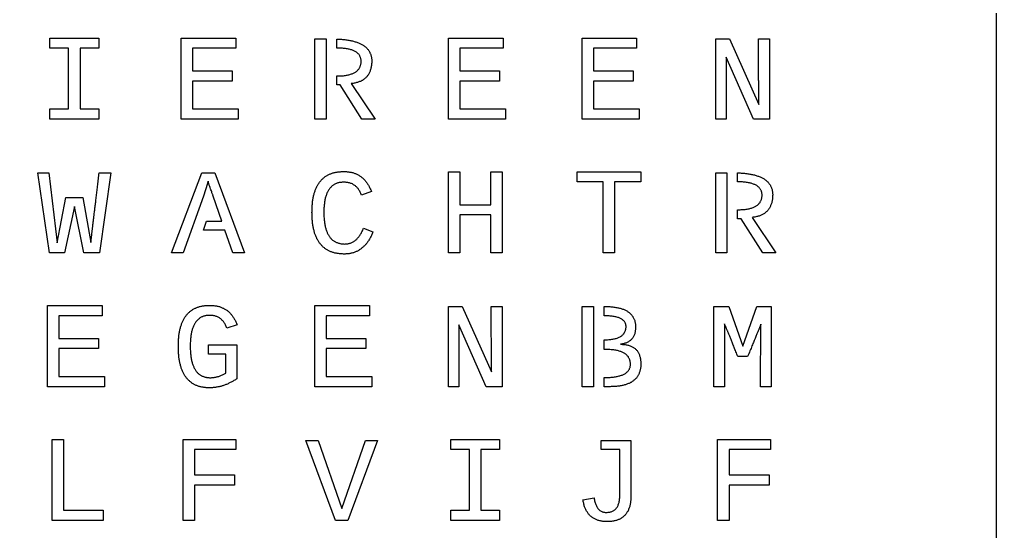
# Model space of a CAD drawing. Extents: x 0 to 230, y 0 to 230.
# Drawn here: x 108.2 to 230, y 58.5 to 122.3 of the extents above; entities that cross this region are included whole.
import ezdxf

# ---------------------------------------------------------------- set-up
doc = ezdxf.new("R2010")
doc.units = 0
doc.layers.get('0').update_dxf_attribs({"linetype": 'continuous'})

# ---------------------------------------------------------------- blocks, each defined once
blk = doc.blocks.new('SHAPESTRING062')
at = {"color": 0}
for points in [[(146.39, 109.91), (144.99, 109.91), (144.99, 119.88), (146.39, 119.88)], [(150.76, 117.05), (150.76, 117.13), (150.76, 117.21), (150.75, 117.29), (150.74, 117.37), (150.72, 117.45), (150.7, 117.52), (150.68, 117.59), (150.65, 117.66), (150.62, 117.73), (150.59, 117.79), (150.55, 117.85), (150.5, 117.92), (150.46, 117.97), (150.41, 118.03), (150.35, 118.08), (150.29, 118.14), (150.23, 118.19), (150.17, 118.23), (150.1, 118.28), (150.02, 118.32), (149.94, 118.37), (149.86, 118.4), (149.78, 118.44), (149.69, 118.48), (149.59, 118.51), (149.5, 118.54), (149.39, 118.57), (149.29, 118.6), (149.18, 118.62), (149.07, 118.64), (148.95, 118.66), (148.83, 118.68), (148.71, 118.7), (148.58, 118.71), (148.44, 118.72), (148.31, 118.73), (148.17, 118.74), (148.02, 118.74), (147.88, 118.75), (147.72, 118.75), (147.72, 119.87), (147.87, 119.87), (148.02, 119.86), (148.17, 119.85), (148.31, 119.84), (148.45, 119.83), (148.58, 119.82), (148.72, 119.8), (148.85, 119.78), (148.98, 119.77), (149.1, 119.75), (149.23, 119.73), (149.35, 119.71), (149.47, 119.68), (149.58, 119.66), (149.7, 119.63), (149.81, 119.6), (149.91, 119.57), (150.02, 119.54), (150.12, 119.51), (150.22, 119.48), (150.32, 119.44), (150.42, 119.41), (150.51, 119.37), (150.6, 119.33), (150.68, 119.29), (150.77, 119.25), (150.85, 119.2), (150.93, 119.16), (151.01, 119.11), (151.08, 119.06), (151.15, 119.01), (151.22, 118.96), (151.29, 118.91), (151.35, 118.86), (151.41, 118.8), (151.47, 118.74), (151.52, 118.68), (151.58, 118.63), (151.63, 118.56), (151.67, 118.5), (151.72, 118.44), (151.76, 118.37), (151.8, 118.3), (151.84, 118.24), (151.87, 118.17), (151.91, 118.09), (151.94, 118.02), (151.96, 117.95), (151.99, 117.87), (152.01, 117.79), (152.03, 117.71), (152.04, 117.63), (152.06, 117.55), (152.07, 117.47), (152.08, 117.38), (152.08, 117.3), (152.09, 117.21), (152.09, 117.12), (152.08, 117.01), (152.08, 116.89), (152.07, 116.78), (152.06, 116.67), (152.05, 116.56), (152.03, 116.46), (152.01, 116.36), (151.99, 116.26), (151.97, 116.16), (151.94, 116.06), (151.91, 115.97), (151.88, 115.88), (151.84, 115.79), (151.81, 115.71), (151.77, 115.63), (151.72, 115.55), (151.68, 115.47), (151.63, 115.39), (151.58, 115.32), (151.52, 115.25), (151.47, 115.18), (151.41, 115.12), (151.35, 115.06), (151.28, 115), (151.21, 114.94), (151.14, 114.88), (151.07, 114.83), (151, 114.78), (150.92, 114.73), (150.84, 114.69), (150.75, 114.64), (150.67, 114.6), (150.58, 114.57), (150.49, 114.53), (150.39, 114.5), (150.3, 114.47), (150.2, 114.44), (150.1, 114.41), (149.99, 114.39), (149.88, 114.37), (149.77, 114.35), (149.66, 114.34), (149.54, 114.32), (152.5, 109.91), (150.87, 109.91), (148.17, 114.16), (147.72, 114.16), (147.72, 115.27), (147.87, 115.27), (148.02, 115.28), (148.16, 115.28), (148.29, 115.29), (148.43, 115.3), (148.56, 115.31), (148.68, 115.32), (148.8, 115.34), (148.92, 115.36), (149.04, 115.38), (149.15, 115.4), (149.25, 115.43), (149.36, 115.46), (149.46, 115.48), (149.55, 115.52), (149.65, 115.55), (149.74, 115.59), (149.82, 115.63), (149.9, 115.67), (149.98, 115.71), (150.05, 115.76), (150.12, 115.8), (150.19, 115.85), (150.25, 115.91), (150.31, 115.96), (150.37, 116.02), (150.42, 116.08), (150.47, 116.14), (150.51, 116.2), (150.55, 116.27), (150.59, 116.33), (150.62, 116.41), (150.65, 116.48), (150.68, 116.55), (150.7, 116.63), (150.72, 116.71), (150.74, 116.79), (150.75, 116.87), (150.76, 116.96)]]:
    blk.add_lwpolyline(points, close=True, dxfattribs=at)
blk = doc.blocks.new('SHAPESTRING076')
at = {"color": 0}
for points in [[(196.39, 93.24), (194.99, 93.24), (194.99, 103.22), (196.39, 103.22)], [(200.76, 100.38), (200.76, 100.47), (200.76, 100.55), (200.75, 100.63), (200.74, 100.7), (200.72, 100.78), (200.7, 100.85), (200.68, 100.92), (200.65, 100.99), (200.62, 101.06), (200.59, 101.13), (200.55, 101.19), (200.5, 101.25), (200.46, 101.31), (200.41, 101.36), (200.35, 101.42), (200.29, 101.47), (200.23, 101.52), (200.17, 101.57), (200.1, 101.61), (200.02, 101.66), (199.94, 101.7), (199.86, 101.74), (199.78, 101.77), (199.69, 101.81), (199.59, 101.84), (199.5, 101.87), (199.39, 101.9), (199.29, 101.93), (199.18, 101.95), (199.07, 101.98), (198.95, 102), (198.83, 102.01), (198.71, 102.03), (198.58, 102.04), (198.44, 102.06), (198.31, 102.07), (198.17, 102.07), (198.02, 102.08), (197.88, 102.08), (197.72, 102.08), (197.72, 103.21), (197.87, 103.2), (198.02, 103.19), (198.17, 103.18), (198.31, 103.17), (198.45, 103.16), (198.58, 103.15), (198.72, 103.13), (198.85, 103.12), (198.98, 103.1), (199.1, 103.08), (199.23, 103.06), (199.35, 103.04), (199.47, 103.02), (199.58, 102.99), (199.7, 102.97), (199.81, 102.94), (199.91, 102.91), (200.02, 102.88), (200.12, 102.85), (200.22, 102.81), (200.32, 102.78), (200.42, 102.74), (200.51, 102.7), (200.6, 102.66), (200.68, 102.62), (200.77, 102.58), (200.85, 102.54), (200.93, 102.49), (201.01, 102.44), (201.08, 102.4), (201.15, 102.35), (201.22, 102.3), (201.29, 102.24), (201.35, 102.19), (201.41, 102.13), (201.47, 102.08), (201.52, 102.02), (201.58, 101.96), (201.63, 101.9), (201.67, 101.83), (201.72, 101.77), (201.76, 101.7), (201.8, 101.64), (201.84, 101.57), (201.87, 101.5), (201.91, 101.43), (201.94, 101.35), (201.96, 101.28), (201.99, 101.2), (202.01, 101.13), (202.03, 101.05), (202.04, 100.97), (202.06, 100.89), (202.07, 100.8), (202.08, 100.72), (202.08, 100.63), (202.09, 100.54), (202.09, 100.46), (202.08, 100.34), (202.08, 100.22), (202.07, 100.11), (202.06, 100), (202.05, 99.9), (202.03, 99.79), (202.01, 99.69), (201.99, 99.59), (201.97, 99.49), (201.94, 99.4), (201.91, 99.3), (201.88, 99.21), (201.84, 99.13), (201.81, 99.04), (201.77, 98.96), (201.72, 98.88), (201.68, 98.8), (201.63, 98.73), (201.58, 98.65), (201.52, 98.58), (201.47, 98.52), (201.41, 98.45), (201.35, 98.39), (201.28, 98.33), (201.21, 98.27), (201.14, 98.22), (201.07, 98.16), (201, 98.11), (200.92, 98.07), (200.84, 98.02), (200.75, 97.98), (200.67, 97.94), (200.58, 97.9), (200.49, 97.86), (200.39, 97.83), (200.3, 97.8), (200.2, 97.77), (200.1, 97.75), (199.99, 97.72), (199.88, 97.7), (199.77, 97.69), (199.66, 97.67), (199.54, 97.66), (202.5, 93.24), (200.87, 93.24), (198.17, 97.49), (197.72, 97.49), (197.72, 98.61), (197.87, 98.61), (198.02, 98.61), (198.16, 98.62), (198.29, 98.62), (198.43, 98.63), (198.56, 98.64), (198.68, 98.66), (198.8, 98.67), (198.92, 98.69), (199.04, 98.71), (199.15, 98.74), (199.25, 98.76), (199.36, 98.79), (199.46, 98.82), (199.55, 98.85), (199.65, 98.88), (199.74, 98.92), (199.82, 98.96), (199.9, 99), (199.98, 99.04), (200.05, 99.09), (200.12, 99.14), (200.19, 99.19), (200.25, 99.24), (200.31, 99.29), (200.37, 99.35), (200.42, 99.41), (200.47, 99.47), (200.51, 99.53), (200.55, 99.6), (200.59, 99.67), (200.62, 99.74), (200.65, 99.81), (200.68, 99.89), (200.7, 99.96), (200.72, 100.04), (200.74, 100.12), (200.75, 100.21), (200.76, 100.29)]]:
    blk.add_lwpolyline(points, close=True, dxfattribs=at)
blk = doc.blocks.new('SHAPESTRING086')
at = {"color": 0}
for points in [[(179.74, 76.57), (178.33, 76.57), (178.33, 86.55), (179.74, 86.55)], [(184.35, 79.35), (184.34, 79.44), (184.34, 79.52), (184.33, 79.61), (184.32, 79.69), (184.3, 79.77), (184.28, 79.85), (184.26, 79.92), (184.23, 80), (184.2, 80.07), (184.17, 80.14), (184.13, 80.2), (184.09, 80.27), (184.05, 80.33), (184, 80.39), (183.95, 80.45), (183.89, 80.5), (183.83, 80.56), (183.77, 80.61), (183.71, 80.66), (183.64, 80.71), (183.57, 80.75), (183.49, 80.79), (183.41, 80.83), (183.33, 80.87), (183.24, 80.91), (183.15, 80.94), (183.06, 80.97), (182.96, 81), (182.86, 81.03), (182.75, 81.06), (182.65, 81.08), (182.54, 81.1), (182.42, 81.12), (182.3, 81.14), (182.18, 81.15), (182.06, 81.16), (181.93, 81.17), (181.79, 81.18), (181.66, 81.19), (181.52, 81.19), (181.37, 81.19), (181.23, 81.19), (181.08, 81.19), (181.08, 82.41), (181.23, 82.41), (181.37, 82.41), (181.51, 82.42), (181.65, 82.43), (181.78, 82.44), (181.91, 82.46), (182.04, 82.47), (182.16, 82.49), (182.27, 82.51), (182.38, 82.54), (182.49, 82.56), (182.59, 82.59), (182.69, 82.63), (182.79, 82.66), (182.88, 82.7), (182.96, 82.74), (183.05, 82.78), (183.12, 82.82), (183.2, 82.87), (183.27, 82.92), (183.33, 82.97), (183.39, 83.02), (183.45, 83.08), (183.5, 83.14), (183.55, 83.2), (183.59, 83.27), (183.63, 83.33), (183.67, 83.4), (183.7, 83.48), (183.73, 83.55), (183.75, 83.63), (183.77, 83.71), (183.78, 83.79), (183.79, 83.87), (183.8, 83.96), (183.8, 84.05), (183.8, 84.13), (183.79, 84.2), (183.78, 84.28), (183.76, 84.35), (183.74, 84.42), (183.71, 84.48), (183.68, 84.55), (183.65, 84.61), (183.61, 84.67), (183.56, 84.73), (183.51, 84.78), (183.46, 84.83), (183.4, 84.88), (183.34, 84.93), (183.27, 84.98), (183.2, 85.02), (183.12, 85.06), (183.04, 85.1), (182.95, 85.14), (182.86, 85.17), (182.76, 85.2), (182.66, 85.23), (182.55, 85.26), (182.44, 85.28), (182.33, 85.3), (182.21, 85.32), (182.08, 85.34), (181.95, 85.36), (181.82, 85.37), (181.68, 85.38), (181.54, 85.39), (181.39, 85.4), (181.24, 85.4), (181.08, 85.4), (181.08, 86.55), (181.22, 86.55), (181.37, 86.55), (181.51, 86.55), (181.64, 86.54), (181.78, 86.54), (181.91, 86.53), (182.04, 86.52), (182.17, 86.5), (182.29, 86.49), (182.41, 86.47), (182.53, 86.45), (182.65, 86.43), (182.76, 86.41), (182.87, 86.39), (182.98, 86.36), (183.08, 86.33), (183.18, 86.3), (183.28, 86.27), (183.38, 86.24), (183.47, 86.21), (183.56, 86.17), (183.65, 86.13), (183.73, 86.09), (183.81, 86.05), (183.89, 86), (183.97, 85.96), (184.04, 85.91), (184.12, 85.86), (184.18, 85.81), (184.25, 85.75), (184.31, 85.7), (184.37, 85.64), (184.43, 85.58), (184.48, 85.52), (184.54, 85.46), (184.58, 85.39), (184.63, 85.33), (184.67, 85.26), (184.71, 85.19), (184.75, 85.12), (184.79, 85.04), (184.82, 84.97), (184.85, 84.89), (184.88, 84.81), (184.9, 84.73), (184.92, 84.64), (184.94, 84.56), (184.95, 84.47), (184.97, 84.38), (184.98, 84.29), (184.98, 84.2), (184.99, 84.11), (184.99, 84.01), (184.99, 83.89), (184.98, 83.78), (184.98, 83.67), (184.96, 83.56), (184.95, 83.46), (184.93, 83.36), (184.9, 83.26), (184.88, 83.16), (184.85, 83.07), (184.81, 82.98), (184.77, 82.9), (184.73, 82.82), (184.69, 82.74), (184.64, 82.66), (184.58, 82.59), (184.53, 82.52), (184.47, 82.46), (184.41, 82.39), (184.34, 82.33), (184.27, 82.28), (184.19, 82.22), (184.11, 82.17), (184.03, 82.13), (183.95, 82.08), (183.86, 82.04), (183.77, 82), (183.67, 81.97), (183.57, 81.94), (183.47, 81.91), (183.36, 81.89), (183.25, 81.87), (183.13, 81.85), (183.25, 81.85), (183.37, 81.84), (183.49, 81.83), (183.6, 81.82), (183.71, 81.81), (183.82, 81.79), (183.92, 81.77), (184.02, 81.75), (184.12, 81.72), (184.21, 81.7), (184.3, 81.66), (184.39, 81.63), (184.48, 81.59), (184.56, 81.55), (184.64, 81.51), (184.72, 81.47), (184.79, 81.42), (184.86, 81.37), (184.93, 81.31), (184.99, 81.25), (185.05, 81.19), (185.11, 81.13), (185.17, 81.06), (185.22, 81), (185.27, 80.92), (185.31, 80.85), (185.36, 80.77), (185.4, 80.69), (185.43, 80.61), (185.47, 80.52), (185.5, 80.43), (185.53, 80.34), (185.55, 80.25), (185.58, 80.15), (185.59, 80.05), (185.61, 79.94), (185.62, 79.84), (185.63, 79.73), (185.64, 79.62), (185.65, 79.5), (185.65, 79.38), (185.64, 79.28), (185.64, 79.18), (185.63, 79.09), (185.63, 78.99), (185.61, 78.9), (185.6, 78.8), (185.58, 78.71), (185.56, 78.63), (185.54, 78.54), (185.52, 78.45), (185.49, 78.37), (185.46, 78.29), (185.43, 78.21), (185.4, 78.14), (185.36, 78.06), (185.32, 77.99), (185.28, 77.92), (185.23, 77.85), (185.19, 77.78), (185.14, 77.71), (185.09, 77.65), (185.03, 77.59), (184.97, 77.53), (184.91, 77.47), (184.85, 77.41), (184.79, 77.36), (184.72, 77.3), (184.65, 77.25), (184.58, 77.2), (184.5, 77.15), (184.43, 77.11), (184.35, 77.07), (184.27, 77.02), (184.18, 76.98), (184.09, 76.95), (184, 76.91), (183.91, 76.88), (183.82, 76.84), (183.72, 76.81), (183.62, 76.78), (183.52, 76.76), (183.41, 76.73), (183.3, 76.71), (183.19, 76.69), (183.08, 76.67), (182.97, 76.65), (182.85, 76.63), (182.73, 76.62), (182.61, 76.61), (182.48, 76.6), (182.35, 76.59), (182.22, 76.58), (182.09, 76.58), (181.95, 76.58), (181.82, 76.57), (181.08, 76.57), (181.08, 77.71), (181.24, 77.71), (181.39, 77.71), (181.54, 77.72), (181.68, 77.72), (181.83, 77.73), (181.96, 77.74), (182.1, 77.76), (182.23, 77.77), (182.35, 77.79), (182.48, 77.81), (182.6, 77.83), (182.71, 77.85), (182.82, 77.87), (182.93, 77.9), (183.03, 77.93), (183.13, 77.96), (183.23, 77.99), (183.32, 78.02), (183.4, 78.06), (183.49, 78.1), (183.57, 78.14), (183.64, 78.18), (183.72, 78.22), (183.78, 78.27), (183.85, 78.32), (183.91, 78.37), (183.96, 78.42), (184.02, 78.47), (184.07, 78.53), (184.11, 78.59), (184.15, 78.65), (184.19, 78.71), (184.22, 78.77), (184.25, 78.84), (184.28, 78.9), (184.3, 78.97), (184.31, 79.04), (184.33, 79.12), (184.34, 79.19), (184.34, 79.27)]]:
    blk.add_lwpolyline(points, close=True, dxfattribs=at)

msp = doc.modelspace()

# ---------------------------------------------------------------- linework, layer by layer
at = {"color": 0}
for points in [[(0, 0), (230, 0), (230, 230), (0, 230)], [(111.96, 120), (118.04, 120), (118.04, 118.74), (115.71, 118.74), (115.71, 111.17), (118.04, 111.17), (118.04, 109.91), (111.96, 109.91), (111.96, 111.17), (114.29, 111.17), (114.29, 118.74), (111.96, 118.74)], [(128.33, 109.91), (128.33, 120), (135.12, 120), (135.12, 118.74), (129.74, 118.74), (129.74, 115.9), (134.68, 115.9), (134.68, 114.64), (129.74, 114.64), (129.74, 111.17), (135.42, 111.17), (135.42, 109.91)], [(161.66, 109.91), (161.66, 120), (168.46, 120), (168.46, 118.74), (163.08, 118.74), (163.08, 115.9), (168.01, 115.9), (168.01, 114.64), (163.08, 114.64), (163.08, 111.17), (168.76, 111.17), (168.76, 109.91)], [(178.33, 109.91), (178.33, 120), (185.12, 120), (185.12, 118.74), (179.74, 118.74), (179.74, 115.9), (184.68, 115.9), (184.68, 114.64), (179.74, 114.64), (179.74, 111.17), (185.42, 111.17), (185.42, 109.91)], [(199.68, 109.91), (196.28, 117.61), (196.27, 109.91), (194.99, 109.91), (194.99, 119.88), (196.71, 119.88), (200.36, 111.74), (200.36, 111.74), (200.36, 111.74), (200.36, 111.75), (200.36, 111.76), (200.36, 111.77), (200.36, 111.78), (200.36, 111.8), (200.36, 111.81), (200.36, 111.83), (200.36, 111.86), (200.36, 111.88), (200.36, 111.91), (200.36, 111.94), (200.36, 111.97), (200.36, 112.01), (200.36, 112.05), (200.36, 112.09), (200.36, 112.13), (200.36, 112.17), (200.36, 112.22), (200.36, 112.27), (200.36, 112.32), (200.36, 112.38), (200.36, 112.43), (200.36, 112.49), (200.36, 112.55), (200.36, 112.62), (200.36, 112.69), (200.36, 112.75), (200.36, 112.83), (200.35, 112.9), (200.35, 112.98), (200.35, 113.06), (200.35, 113.14), (200.35, 113.22), (200.35, 113.31), (200.35, 113.39), (200.35, 113.49), (200.35, 113.58), (200.35, 113.67), (200.35, 113.77), (200.35, 113.87), (200.35, 113.98), (200.35, 114.08), (200.35, 114.19), (200.35, 114.3), (200.35, 114.41), (200.35, 114.53), (200.35, 114.64), (200.34, 114.76), (200.34, 114.89), (200.34, 115.01), (200.34, 115.14), (200.34, 115.27), (200.34, 115.4), (200.34, 115.54), (200.34, 115.67), (200.34, 115.81), (200.34, 115.95), (200.34, 116.1), (200.34, 116.24), (200.34, 116.39), (200.34, 116.54), (200.33, 116.7), (200.33, 116.85), (200.33, 117.01), (200.33, 117.17), (200.33, 117.34), (200.33, 117.5), (200.33, 117.67), (200.33, 117.84), (200.33, 118.02), (200.33, 118.19), (200.33, 118.37), (200.32, 118.55), (200.32, 118.73), (200.32, 118.92), (200.32, 119.11), (200.32, 119.3), (200.32, 119.49), (200.32, 119.68), (200.32, 119.88), (201.68, 119.88), (201.68, 109.91)], [(118.13, 93.24), (116.17, 93.24), (115.02, 99), (113.76, 93.24), (111.91, 93.24), (110.46, 103.22), (111.81, 103.22), (112.86, 94.5), (113.92, 100.13), (116.06, 100.13), (117.05, 94.51), (117.05, 94.51), (117.05, 94.52), (117.05, 94.52), (117.05, 94.53), (117.06, 94.54), (117.06, 94.55), (117.06, 94.57), (117.06, 94.58), (117.06, 94.6), (117.07, 94.62), (117.07, 94.65), (117.07, 94.67), (117.08, 94.7), (117.08, 94.73), (117.08, 94.77), (117.09, 94.8), (117.09, 94.84), (117.1, 94.88), (117.1, 94.92), (117.11, 94.96), (117.11, 95.01), (117.12, 95.06), (117.12, 95.11), (117.13, 95.16), (117.14, 95.21), (117.14, 95.27), (117.15, 95.33), (117.16, 95.39), (117.17, 95.46), (117.17, 95.52), (117.18, 95.59), (117.19, 95.66), (117.2, 95.74), (117.21, 95.81), (117.22, 95.89), (117.23, 95.97), (117.24, 96.05), (117.25, 96.14), (117.26, 96.22), (117.27, 96.31), (117.28, 96.4), (117.29, 96.49), (117.3, 96.59), (117.31, 96.69), (117.32, 96.79), (117.34, 96.89), (117.35, 96.99), (117.36, 97.1), (117.38, 97.21), (117.39, 97.32), (117.4, 97.44), (117.42, 97.55), (117.43, 97.67), (117.44, 97.79), (117.46, 97.91), (117.47, 98.04), (117.49, 98.16), (117.5, 98.29), (117.52, 98.42), (117.54, 98.56), (117.55, 98.69), (117.57, 98.83), (117.59, 98.97), (117.6, 99.12), (117.62, 99.26), (117.64, 99.41), (117.66, 99.56), (117.67, 99.71), (117.69, 99.86), (117.71, 100.02), (117.73, 100.18), (117.75, 100.34), (117.77, 100.5), (117.79, 100.67), (117.81, 100.83), (117.83, 101), (117.85, 101.18), (117.87, 101.35), (117.89, 101.53), (117.91, 101.71), (117.93, 101.89), (117.96, 102.07), (117.98, 102.25), (118, 102.44), (118.02, 102.63), (118.05, 102.82), (118.07, 103.02), (118.09, 103.22), (119.54, 103.22)], [(132.31, 100.29), (132.31, 100.3), (132.31, 100.31), (132.3, 100.34), (132.28, 100.38), (132.27, 100.43), (132.25, 100.49), (132.22, 100.56), (132.19, 100.64), (132.16, 100.73), (132.13, 100.84), (132.09, 100.95), (132.04, 101.07), (132, 101.21), (131.95, 101.36), (131.89, 101.51), (131.83, 101.68), (131.77, 101.86), (131.74, 101.95), (131.72, 102.03), (131.7, 102.1), (131.68, 102.15), (131.67, 102.1), (131.65, 102.03), (131.62, 101.95), (131.6, 101.86), (131.09, 100.29), (128.58, 93.24), (127.13, 93.24), (130.9, 103.22), (132.51, 103.22), (136.21, 93.24), (134.77, 93.24), (133.75, 96.06), (131.09, 96.06), (131.46, 97.17), (133.39, 97.17)], [(146.12, 98.28), (146.12, 98.13), (146.12, 97.99), (146.13, 97.85), (146.13, 97.72), (146.14, 97.58), (146.15, 97.45), (146.16, 97.32), (146.18, 97.2), (146.19, 97.08), (146.21, 96.96), (146.23, 96.84), (146.25, 96.72), (146.27, 96.61), (146.29, 96.5), (146.32, 96.4), (146.35, 96.29), (146.38, 96.19), (146.41, 96.09), (146.44, 96), (146.48, 95.9), (146.51, 95.81), (146.55, 95.73), (146.59, 95.64), (146.63, 95.56), (146.68, 95.48), (146.72, 95.4), (146.77, 95.33), (146.82, 95.26), (146.87, 95.19), (146.92, 95.12), (146.98, 95.06), (147.03, 95), (147.09, 94.94), (147.15, 94.88), (147.21, 94.83), (147.27, 94.78), (147.34, 94.73), (147.41, 94.69), (147.48, 94.65), (147.55, 94.61), (147.62, 94.57), (147.69, 94.54), (147.77, 94.51), (147.85, 94.48), (147.93, 94.45), (148.01, 94.43), (148.09, 94.41), (148.17, 94.39), (148.26, 94.38), (148.35, 94.37), (148.44, 94.36), (148.53, 94.35), (148.62, 94.35), (148.72, 94.34), (148.82, 94.35), (148.91, 94.35), (149, 94.36), (149.09, 94.37), (149.18, 94.39), (149.27, 94.41), (149.35, 94.43), (149.44, 94.46), (149.52, 94.49), (149.6, 94.53), (149.68, 94.56), (149.76, 94.61), (149.84, 94.65), (149.91, 94.7), (149.99, 94.75), (150.06, 94.81), (150.13, 94.87), (150.2, 94.93), (150.27, 95), (150.33, 95.07), (150.4, 95.15), (150.46, 95.23), (150.53, 95.31), (150.59, 95.39), (150.65, 95.48), (150.7, 95.57), (150.76, 95.67), (150.81, 95.77), (150.87, 95.87), (150.92, 95.98), (150.97, 96.09), (151.02, 96.21), (151.07, 96.33), (152.24, 95.84), (152.19, 95.73), (152.15, 95.62), (152.1, 95.52), (152.05, 95.41), (152, 95.31), (151.95, 95.21), (151.9, 95.11), (151.84, 95.02), (151.79, 94.93), (151.73, 94.84), (151.68, 94.75), (151.62, 94.66), (151.56, 94.58), (151.5, 94.5), (151.44, 94.42), (151.38, 94.34), (151.31, 94.27), (151.25, 94.19), (151.18, 94.12), (151.11, 94.06), (151.05, 93.99), (150.98, 93.93), (150.91, 93.87), (150.83, 93.81), (150.76, 93.75), (150.69, 93.7), (150.61, 93.65), (150.54, 93.6), (150.46, 93.55), (150.38, 93.51), (150.3, 93.46), (150.22, 93.42), (150.14, 93.39), (150.05, 93.35), (149.97, 93.32), (149.88, 93.29), (149.8, 93.26), (149.71, 93.23), (149.62, 93.21), (149.53, 93.19), (149.44, 93.17), (149.35, 93.15), (149.26, 93.13), (149.16, 93.12), (149.06, 93.11), (148.97, 93.1), (148.87, 93.1), (148.77, 93.09), (148.67, 93.09), (148.57, 93.09), (148.46, 93.1), (148.36, 93.1), (148.26, 93.11), (148.16, 93.12), (148.06, 93.13), (147.96, 93.14), (147.87, 93.15), (147.77, 93.17), (147.68, 93.18), (147.59, 93.2), (147.5, 93.22), (147.41, 93.24), (147.32, 93.27), (147.23, 93.29), (147.15, 93.32), (147.07, 93.35), (146.99, 93.38), (146.91, 93.42), (146.83, 93.45), (146.75, 93.49), (146.67, 93.53), (146.6, 93.57), (146.52, 93.61), (146.45, 93.65), (146.38, 93.7), (146.31, 93.75), (146.24, 93.8), (146.18, 93.85), (146.11, 93.9), (146.05, 93.96), (145.99, 94.01), (145.93, 94.07), (145.87, 94.13), (145.81, 94.19), (145.75, 94.26), (145.7, 94.32), (145.64, 94.39), (145.59, 94.46), (145.54, 94.53), (145.49, 94.6), (145.44, 94.68), (145.4, 94.75), (145.35, 94.83), (145.31, 94.91), (145.26, 94.99), (145.22, 95.08), (145.18, 95.16), (145.14, 95.25), (145.11, 95.34), (145.07, 95.43), (145.04, 95.52), (145, 95.61), (144.97, 95.71), (144.94, 95.81), (144.91, 95.91), (144.89, 96.01), (144.86, 96.11), (144.84, 96.22), (144.81, 96.32), (144.79, 96.43), (144.77, 96.54), (144.75, 96.66), (144.74, 96.77), (144.72, 96.89), (144.7, 97), (144.69, 97.12), (144.68, 97.24), (144.67, 97.37), (144.66, 97.49), (144.65, 97.62), (144.65, 97.75), (144.64, 97.88), (144.64, 98.01), (144.64, 98.14), (144.63, 98.28), (144.64, 98.41), (144.64, 98.55), (144.64, 98.68), (144.65, 98.81), (144.65, 98.94), (144.66, 99.07), (144.67, 99.2), (144.68, 99.32), (144.69, 99.44), (144.71, 99.56), (144.72, 99.68), (144.74, 99.79), (144.76, 99.91), (144.78, 100.02), (144.8, 100.13), (144.82, 100.24), (144.84, 100.35), (144.87, 100.45), (144.9, 100.56), (144.92, 100.66), (144.95, 100.76), (144.99, 100.85), (145.02, 100.95), (145.05, 101.04), (145.09, 101.14), (145.12, 101.23), (145.16, 101.31), (145.2, 101.4), (145.24, 101.49), (145.29, 101.57), (145.33, 101.65), (145.38, 101.73), (145.42, 101.81), (145.47, 101.88), (145.52, 101.95), (145.57, 102.03), (145.63, 102.1), (145.68, 102.16), (145.74, 102.23), (145.79, 102.29), (145.85, 102.36), (145.91, 102.42), (145.97, 102.47), (146.04, 102.53), (146.1, 102.59), (146.17, 102.64), (146.23, 102.69), (146.3, 102.74), (146.37, 102.79), (146.44, 102.83), (146.52, 102.88), (146.59, 102.92), (146.67, 102.96), (146.74, 103), (146.82, 103.03), (146.9, 103.07), (146.99, 103.1), (147.07, 103.13), (147.15, 103.16), (147.24, 103.19), (147.33, 103.21), (147.42, 103.23), (147.51, 103.26), (147.6, 103.28), (147.69, 103.29), (147.79, 103.31), (147.88, 103.32), (147.98, 103.33), (148.08, 103.35), (148.18, 103.35), (148.28, 103.36), (148.39, 103.36), (148.49, 103.37), (148.6, 103.37), (148.71, 103.37), (148.81, 103.36), (148.92, 103.36), (149.02, 103.35), (149.12, 103.34), (149.22, 103.33), (149.32, 103.31), (149.42, 103.29), (149.52, 103.27), (149.61, 103.25), (149.71, 103.23), (149.8, 103.2), (149.89, 103.17), (149.98, 103.14), (150.06, 103.11), (150.15, 103.07), (150.23, 103.03), (150.32, 102.99), (150.4, 102.95), (150.48, 102.9), (150.56, 102.85), (150.63, 102.8), (150.71, 102.75), (150.78, 102.69), (150.86, 102.64), (150.93, 102.58), (151, 102.52), (151.07, 102.45), (151.13, 102.38), (151.2, 102.32), (151.26, 102.24), (151.32, 102.17), (151.39, 102.1), (151.44, 102.02), (151.5, 101.94), (151.56, 101.85), (151.61, 101.77), (151.67, 101.68), (151.72, 101.59), (151.77, 101.5), (151.82, 101.4), (151.87, 101.31), (151.91, 101.21), (151.96, 101.1), (152, 101), (152.04, 100.89), (150.8, 100.41), (150.76, 100.52), (150.72, 100.62), (150.68, 100.72), (150.64, 100.82), (150.59, 100.91), (150.54, 101), (150.49, 101.08), (150.43, 101.16), (150.38, 101.24), (150.32, 101.31), (150.26, 101.39), (150.19, 101.45), (150.12, 101.52), (150.05, 101.58), (149.98, 101.63), (149.91, 101.68), (149.83, 101.73), (149.75, 101.78), (149.67, 101.82), (149.58, 101.86), (149.49, 101.89), (149.4, 101.92), (149.31, 101.95), (149.21, 101.97), (149.12, 101.99), (149.01, 102.01), (148.91, 102.02), (148.81, 102.03), (148.7, 102.04), (148.59, 102.04), (148.49, 102.04), (148.4, 102.03), (148.31, 102.02), (148.22, 102.01), (148.13, 102), (148.04, 101.99), (147.96, 101.97), (147.87, 101.95), (147.79, 101.92), (147.71, 101.89), (147.64, 101.86), (147.56, 101.83), (147.49, 101.79), (147.42, 101.75), (147.35, 101.71), (147.28, 101.67), (147.22, 101.62), (147.15, 101.57), (147.09, 101.52), (147.03, 101.46), (146.97, 101.4), (146.92, 101.34), (146.86, 101.27), (146.81, 101.2), (146.76, 101.13), (146.71, 101.06), (146.66, 100.98), (146.62, 100.9), (146.58, 100.82), (146.54, 100.74), (146.5, 100.65), (146.46, 100.56), (146.43, 100.46), (146.39, 100.37), (146.36, 100.27), (146.33, 100.16), (146.3, 100.06), (146.28, 99.95), (146.25, 99.84), (146.23, 99.72), (146.21, 99.61), (146.2, 99.49), (146.18, 99.36), (146.16, 99.24), (146.15, 99.11), (146.14, 98.98), (146.13, 98.84), (146.13, 98.71), (146.12, 98.57), (146.12, 98.42)], [(166.93, 93.24), (166.93, 97.97), (163.08, 97.97), (163.08, 93.24), (161.66, 93.24), (161.66, 103.33), (163.08, 103.33), (163.08, 99.23), (166.93, 99.23), (166.93, 103.33), (168.34, 103.33), (168.34, 93.24)], [(182.37, 102.07), (182.37, 93.24), (180.97, 93.24), (180.97, 102.07), (177.69, 102.07), (177.69, 103.33), (185.65, 103.33), (185.65, 102.07)], [(111.66, 76.57), (111.66, 86.67), (118.46, 86.67), (118.46, 85.41), (113.08, 85.41), (113.08, 82.57), (118.01, 82.57), (118.01, 81.31), (113.08, 81.31), (113.08, 77.84), (118.76, 77.84), (118.76, 76.57)], [(135.27, 77.56), (135.18, 77.5), (135.09, 77.44), (135, 77.38), (134.9, 77.33), (134.81, 77.27), (134.72, 77.22), (134.63, 77.17), (134.54, 77.12), (134.45, 77.08), (134.35, 77.03), (134.26, 76.99), (134.17, 76.94), (134.08, 76.9), (133.99, 76.86), (133.89, 76.83), (133.8, 76.79), (133.71, 76.76), (133.62, 76.73), (133.52, 76.69), (133.43, 76.67), (133.34, 76.64), (133.25, 76.61), (133.15, 76.59), (133.06, 76.57), (132.97, 76.55), (132.88, 76.53), (132.78, 76.51), (132.69, 76.49), (132.6, 76.48), (132.51, 76.47), (132.41, 76.46), (132.32, 76.45), (132.23, 76.44), (132.14, 76.43), (132.04, 76.43), (131.95, 76.43), (131.86, 76.43), (131.75, 76.43), (131.65, 76.43), (131.55, 76.43), (131.45, 76.44), (131.35, 76.45), (131.25, 76.46), (131.16, 76.47), (131.06, 76.49), (130.97, 76.5), (130.88, 76.52), (130.79, 76.54), (130.7, 76.56), (130.61, 76.59), (130.52, 76.61), (130.44, 76.64), (130.36, 76.67), (130.28, 76.7), (130.19, 76.73), (130.12, 76.77), (130.04, 76.81), (129.96, 76.84), (129.89, 76.88), (129.82, 76.93), (129.74, 76.97), (129.67, 77.02), (129.6, 77.07), (129.54, 77.12), (129.47, 77.17), (129.41, 77.22), (129.34, 77.28), (129.28, 77.34), (129.22, 77.4), (129.16, 77.46), (129.1, 77.52), (129.05, 77.59), (128.99, 77.65), (128.94, 77.72), (128.89, 77.79), (128.84, 77.87), (128.79, 77.94), (128.74, 78.02), (128.7, 78.1), (128.65, 78.18), (128.61, 78.26), (128.57, 78.34), (128.52, 78.43), (128.49, 78.52), (128.45, 78.61), (128.41, 78.7), (128.38, 78.79), (128.34, 78.89), (128.31, 78.99), (128.28, 79.09), (128.25, 79.19), (128.22, 79.29), (128.2, 79.4), (128.17, 79.5), (128.15, 79.61), (128.13, 79.72), (128.11, 79.83), (128.09, 79.95), (128.07, 80.07), (128.05, 80.18), (128.04, 80.3), (128.03, 80.43), (128.01, 80.55), (128, 80.68), (127.99, 80.8), (127.99, 80.93), (127.98, 81.07), (127.97, 81.2), (127.97, 81.33), (127.97, 81.47), (127.97, 81.61), (127.97, 81.75), (127.97, 81.88), (127.97, 82.02), (127.98, 82.15), (127.99, 82.28), (127.99, 82.4), (128, 82.53), (128.01, 82.65), (128.03, 82.77), (128.04, 82.89), (128.05, 83.01), (128.07, 83.13), (128.09, 83.24), (128.11, 83.35), (128.13, 83.47), (128.15, 83.57), (128.17, 83.68), (128.2, 83.79), (128.23, 83.89), (128.25, 83.99), (128.28, 84.09), (128.31, 84.19), (128.35, 84.28), (128.38, 84.38), (128.41, 84.47), (128.45, 84.56), (128.49, 84.65), (128.53, 84.73), (128.57, 84.82), (128.61, 84.9), (128.65, 84.98), (128.7, 85.06), (128.75, 85.14), (128.79, 85.21), (128.84, 85.29), (128.89, 85.36), (128.95, 85.43), (129, 85.5), (129.05, 85.56), (129.11, 85.63), (129.17, 85.69), (129.23, 85.75), (129.29, 85.81), (129.35, 85.86), (129.41, 85.92), (129.48, 85.97), (129.54, 86.02), (129.61, 86.07), (129.68, 86.12), (129.75, 86.17), (129.82, 86.21), (129.9, 86.25), (129.97, 86.29), (130.05, 86.33), (130.13, 86.37), (130.21, 86.4), (130.29, 86.43), (130.37, 86.46), (130.45, 86.49), (130.54, 86.52), (130.62, 86.54), (130.71, 86.57), (130.8, 86.59), (130.89, 86.61), (130.98, 86.63), (131.08, 86.64), (131.17, 86.66), (131.27, 86.67), (131.37, 86.68), (131.47, 86.69), (131.57, 86.69), (131.67, 86.7), (131.77, 86.7), (131.88, 86.7), (131.99, 86.7), (132.1, 86.7), (132.2, 86.69), (132.31, 86.68), (132.41, 86.67), (132.51, 86.66), (132.62, 86.64), (132.71, 86.63), (132.81, 86.61), (132.91, 86.59), (133, 86.56), (133.09, 86.54), (133.19, 86.51), (133.28, 86.48), (133.36, 86.44), (133.45, 86.41), (133.53, 86.37), (133.62, 86.33), (133.7, 86.28), (133.78, 86.24), (133.86, 86.19), (133.93, 86.14), (134.01, 86.09), (134.08, 86.04), (134.15, 85.98), (134.22, 85.92), (134.29, 85.86), (134.36, 85.8), (134.42, 85.73), (134.49, 85.66), (134.55, 85.59), (134.61, 85.52), (134.67, 85.44), (134.73, 85.37), (134.78, 85.29), (134.84, 85.2), (134.89, 85.12), (134.94, 85.03), (134.99, 84.94), (135.04, 84.85), (135.08, 84.76), (135.13, 84.66), (135.17, 84.57), (135.21, 84.47), (135.25, 84.36), (135.29, 84.26), (134.02, 83.84), (133.98, 83.95), (133.94, 84.06), (133.89, 84.16), (133.85, 84.26), (133.8, 84.35), (133.75, 84.44), (133.69, 84.53), (133.64, 84.61), (133.58, 84.69), (133.52, 84.76), (133.45, 84.83), (133.39, 84.9), (133.32, 84.96), (133.25, 85.02), (133.17, 85.08), (133.1, 85.13), (133.02, 85.18), (132.94, 85.22), (132.86, 85.26), (132.77, 85.3), (132.68, 85.33), (132.59, 85.36), (132.5, 85.39), (132.4, 85.41), (132.31, 85.42), (132.21, 85.44), (132.1, 85.45), (132, 85.45), (131.89, 85.45), (131.8, 85.45), (131.71, 85.45), (131.62, 85.44), (131.53, 85.43), (131.44, 85.42), (131.36, 85.4), (131.28, 85.39), (131.2, 85.36), (131.12, 85.34), (131.04, 85.31), (130.97, 85.28), (130.89, 85.25), (130.82, 85.21), (130.75, 85.18), (130.69, 85.13), (130.62, 85.09), (130.56, 85.04), (130.49, 84.99), (130.43, 84.94), (130.38, 84.89), (130.32, 84.83), (130.26, 84.77), (130.21, 84.7), (130.16, 84.64), (130.11, 84.57), (130.06, 84.49), (130.02, 84.42), (129.97, 84.34), (129.93, 84.26), (129.89, 84.18), (129.85, 84.09), (129.81, 84), (129.78, 83.91), (129.74, 83.81), (129.71, 83.71), (129.68, 83.61), (129.65, 83.51), (129.63, 83.4), (129.6, 83.29), (129.58, 83.18), (129.56, 83.07), (129.54, 82.95), (129.52, 82.83), (129.51, 82.7), (129.5, 82.58), (129.48, 82.45), (129.47, 82.31), (129.47, 82.18), (129.46, 82.04), (129.46, 81.9), (129.45, 81.76), (129.45, 81.61), (129.45, 81.46), (129.46, 81.32), (129.46, 81.18), (129.47, 81.04), (129.47, 80.91), (129.48, 80.77), (129.5, 80.64), (129.51, 80.52), (129.52, 80.39), (129.54, 80.27), (129.56, 80.15), (129.58, 80.04), (129.6, 79.92), (129.63, 79.81), (129.65, 79.71), (129.68, 79.6), (129.71, 79.5), (129.74, 79.4), (129.77, 79.31), (129.81, 79.21), (129.84, 79.12), (129.88, 79.03), (129.92, 78.95), (129.96, 78.87), (130.01, 78.79), (130.05, 78.71), (130.1, 78.64), (130.15, 78.56), (130.2, 78.5), (130.25, 78.43), (130.31, 78.37), (130.36, 78.31), (130.42, 78.25), (130.48, 78.2), (130.54, 78.14), (130.6, 78.1), (130.67, 78.05), (130.74, 78.01), (130.8, 77.97), (130.87, 77.93), (130.95, 77.89), (131.02, 77.86), (131.1, 77.83), (131.17, 77.81), (131.25, 77.78), (131.33, 77.76), (131.42, 77.74), (131.5, 77.73), (131.59, 77.72), (131.68, 77.71), (131.77, 77.7), (131.86, 77.69), (131.95, 77.69), (132.05, 77.69), (132.15, 77.7), (132.24, 77.7), (132.34, 77.71), (132.44, 77.73), (132.53, 77.74), (132.63, 77.76), (132.72, 77.78), (132.81, 77.8), (132.91, 77.82), (133, 77.85), (133.09, 77.88), (133.18, 77.91), (133.28, 77.95), (133.37, 77.99), (133.46, 78.03), (133.54, 78.07), (133.63, 78.12), (133.72, 78.16), (133.81, 78.22), (133.9, 78.27), (133.9, 80.61), (131.73, 80.61), (131.73, 81.79), (135.27, 81.79)], [(144.99, 76.57), (144.99, 86.67), (151.79, 86.67), (151.79, 85.41), (146.41, 85.41), (146.41, 82.57), (151.35, 82.57), (151.35, 81.31), (146.41, 81.31), (146.41, 77.84), (152.09, 77.84), (152.09, 76.57)], [(166.34, 76.57), (162.94, 84.27), (162.93, 76.57), (161.66, 76.57), (161.66, 86.55), (163.38, 86.55), (167.03, 78.4), (167.03, 78.4), (167.03, 78.41), (167.03, 78.41), (167.03, 78.42), (167.03, 78.43), (167.03, 78.45), (167.03, 78.46), (167.03, 78.48), (167.03, 78.5), (167.03, 78.52), (167.03, 78.55), (167.03, 78.58), (167.03, 78.61), (167.03, 78.64), (167.03, 78.68), (167.03, 78.71), (167.03, 78.75), (167.03, 78.8), (167.03, 78.84), (167.03, 78.89), (167.03, 78.94), (167.02, 78.99), (167.02, 79.04), (167.02, 79.1), (167.02, 79.16), (167.02, 79.22), (167.02, 79.29), (167.02, 79.35), (167.02, 79.42), (167.02, 79.49), (167.02, 79.57), (167.02, 79.64), (167.02, 79.72), (167.02, 79.8), (167.02, 79.89), (167.02, 79.97), (167.02, 80.06), (167.02, 80.15), (167.02, 80.25), (167.02, 80.34), (167.02, 80.44), (167.02, 80.54), (167.02, 80.64), (167.02, 80.75), (167.01, 80.86), (167.01, 80.97), (167.01, 81.08), (167.01, 81.19), (167.01, 81.31), (167.01, 81.43), (167.01, 81.55), (167.01, 81.68), (167.01, 81.81), (167.01, 81.94), (167.01, 82.07), (167.01, 82.2), (167.01, 82.34), (167.01, 82.48), (167.01, 82.62), (167, 82.76), (167, 82.91), (167, 83.06), (167, 83.21), (167, 83.36), (167, 83.52), (167, 83.68), (167, 83.84), (167, 84), (167, 84.17), (167, 84.34), (166.99, 84.51), (166.99, 84.68), (166.99, 84.86), (166.99, 85.04), (166.99, 85.22), (166.99, 85.4), (166.99, 85.59), (166.99, 85.77), (166.99, 85.96), (166.99, 86.16), (166.98, 86.35), (166.98, 86.55), (168.34, 86.55), (168.34, 76.57)], [(200.57, 76.57), (200.62, 84.34), (200.62, 84.33), (200.62, 84.33), (200.61, 84.32), (200.61, 84.3), (200.6, 84.28), (200.59, 84.26), (200.58, 84.23), (200.57, 84.2), (200.55, 84.17), (200.54, 84.13), (200.52, 84.09), (200.5, 84.04), (200.48, 83.99), (200.45, 83.93), (200.43, 83.87), (200.4, 83.81), (200.38, 83.74), (200.35, 83.66), (200.31, 83.59), (200.28, 83.51), (200.25, 83.42), (200.21, 83.33), (200.17, 83.24), (200.13, 83.14), (200.09, 83.04), (200.04, 82.94), (200, 82.83), (199.95, 82.71), (199.9, 82.59), (199.85, 82.47), (199.8, 82.34), (199.75, 82.21), (199.69, 82.08), (199.63, 81.94), (199.57, 81.8), (199.51, 81.65), (199.45, 81.5), (199.39, 81.34), (199.32, 81.18), (199.25, 81.02), (199.18, 80.85), (199.11, 80.68), (199.04, 80.5), (198.97, 80.32), (197.74, 80.32), (197.68, 80.48), (197.62, 80.63), (197.56, 80.78), (197.5, 80.92), (197.45, 81.06), (197.39, 81.2), (197.34, 81.34), (197.29, 81.47), (197.23, 81.6), (197.18, 81.73), (197.13, 81.86), (197.08, 81.98), (197.04, 82.1), (196.99, 82.21), (196.94, 82.33), (196.9, 82.44), (196.86, 82.54), (196.81, 82.65), (196.77, 82.75), (196.73, 82.85), (196.69, 82.95), (196.65, 83.04), (196.62, 83.13), (196.58, 83.22), (196.54, 83.3), (196.51, 83.39), (196.48, 83.47), (196.44, 83.54), (196.41, 83.62), (196.38, 83.69), (196.35, 83.76), (196.33, 83.82), (196.3, 83.88), (196.27, 83.94), (196.25, 84), (196.23, 84.05), (196.2, 84.1), (196.18, 84.15), (196.16, 84.2), (196.14, 84.24), (196.12, 84.28), (196.11, 84.32), (196.09, 84.35), (196.07, 84.38), (196.07, 84.28), (196.07, 84.18), (196.07, 84.08), (196.07, 83.99), (196.08, 83.89), (196.08, 83.79), (196.08, 83.69), (196.08, 83.59), (196.08, 83.49), (196.08, 83.39), (196.08, 83.29), (196.08, 83.19), (196.08, 83.1), (196.08, 83), (196.08, 82.9), (196.08, 82.8), (196.08, 82.7), (196.08, 82.6), (196.08, 82.5), (196.08, 82.4), (196.08, 82.31), (196.08, 82.21), (196.08, 82.11), (196.08, 82.01), (196.08, 81.91), (196.08, 81.81), (196.08, 81.71), (196.08, 81.61), (196.08, 81.51), (196.08, 81.42), (196.08, 81.32), (196.08, 81.22), (196.08, 81.12), (196.08, 81.02), (196.08, 80.92), (196.08, 80.82), (196.08, 80.72), (196.08, 80.63), (196.08, 80.53), (196.08, 80.43), (196.08, 80.33), (196.08, 80.23), (196.08, 80.13), (196.08, 80.03), (196.08, 79.93), (196.08, 79.84), (196.08, 79.74), (196.08, 79.64), (196.08, 79.54), (196.08, 79.44), (196.08, 79.34), (196.08, 79.24), (196.08, 79.14), (196.08, 79.04), (196.09, 78.95), (196.09, 78.85), (196.09, 78.75), (196.09, 78.65), (196.09, 78.55), (196.09, 78.45), (196.09, 78.35), (196.09, 78.25), (196.09, 78.16), (196.09, 78.06), (196.09, 77.96), (196.09, 77.86), (196.09, 77.76), (196.09, 77.66), (196.09, 77.56), (196.09, 77.46), (196.09, 77.36), (196.09, 77.27), (196.09, 77.17), (196.09, 77.07), (196.09, 76.97), (196.09, 76.87), (196.09, 76.77), (196.09, 76.67), (196.09, 76.57), (194.75, 76.57), (194.75, 86.55), (196.62, 86.55), (198.38, 81.63), (200.11, 86.55), (201.92, 86.55), (201.92, 76.57)], [(112.22, 59.91), (112.22, 70), (113.63, 70), (113.63, 61.17), (118.6, 61.17), (118.6, 59.91)], [(129.98, 68.74), (129.98, 65.58), (134.98, 65.58), (134.98, 64.32), (129.98, 64.32), (129.98, 59.91), (128.56, 59.91), (128.56, 70), (135.15, 70), (135.15, 68.74)], [(149.1, 59.91), (147.58, 59.91), (143.87, 69.88), (145.39, 69.88), (148.37, 61.4), (151.29, 69.88), (152.8, 69.88)], [(161.96, 70), (168.04, 70), (168.04, 68.74), (165.71, 68.74), (165.71, 61.17), (168.04, 61.17), (168.04, 59.91), (161.96, 59.91), (161.96, 61.17), (164.29, 61.17), (164.29, 68.74), (161.96, 68.74)], [(184.42, 63.01), (184.42, 62.89), (184.41, 62.76), (184.41, 62.64), (184.4, 62.52), (184.39, 62.41), (184.38, 62.29), (184.36, 62.18), (184.35, 62.07), (184.33, 61.97), (184.31, 61.86), (184.28, 61.76), (184.26, 61.66), (184.23, 61.57), (184.2, 61.47), (184.16, 61.38), (184.13, 61.29), (184.09, 61.21), (184.05, 61.12), (184.01, 61.04), (183.96, 60.96), (183.92, 60.89), (183.87, 60.81), (183.82, 60.74), (183.76, 60.67), (183.71, 60.61), (183.65, 60.54), (183.59, 60.48), (183.53, 60.42), (183.46, 60.37), (183.4, 60.31), (183.33, 60.26), (183.25, 60.21), (183.18, 60.17), (183.1, 60.12), (183.03, 60.08), (182.95, 60.04), (182.86, 60.01), (182.78, 59.97), (182.69, 59.94), (182.6, 59.91), (182.51, 59.89), (182.41, 59.86), (182.32, 59.84), (182.22, 59.82), (182.12, 59.81), (182.01, 59.79), (181.91, 59.78), (181.8, 59.77), (181.69, 59.77), (181.58, 59.76), (181.46, 59.76), (181.35, 59.76), (181.24, 59.76), (181.13, 59.77), (181.02, 59.78), (180.92, 59.79), (180.81, 59.8), (180.71, 59.82), (180.61, 59.84), (180.52, 59.86), (180.42, 59.89), (180.33, 59.91), (180.24, 59.94), (180.15, 59.97), (180.07, 60.01), (179.98, 60.05), (179.9, 60.09), (179.82, 60.13), (179.74, 60.17), (179.67, 60.22), (179.6, 60.27), (179.52, 60.32), (179.46, 60.38), (179.39, 60.44), (179.32, 60.5), (179.26, 60.56), (179.2, 60.63), (179.14, 60.7), (179.09, 60.77), (179.03, 60.84), (178.98, 60.92), (178.93, 61), (178.88, 61.08), (178.84, 61.16), (178.79, 61.25), (178.75, 61.34), (178.71, 61.43), (178.67, 61.53), (178.64, 61.62), (178.6, 61.72), (178.57, 61.83), (178.54, 61.93), (178.52, 62.04), (178.49, 62.15), (178.47, 62.26), (178.45, 62.38), (178.43, 62.49), (179.82, 62.73), (179.84, 62.59), (179.86, 62.46), (179.88, 62.34), (179.91, 62.22), (179.94, 62.11), (179.98, 62), (180.02, 61.9), (180.06, 61.8), (180.1, 61.71), (180.15, 61.62), (180.19, 61.54), (180.25, 61.46), (180.3, 61.39), (180.36, 61.32), (180.42, 61.26), (180.48, 61.2), (180.55, 61.15), (180.62, 61.1), (180.69, 61.06), (180.77, 61.02), (180.84, 60.99), (180.92, 60.96), (181.01, 60.94), (181.1, 60.92), (181.19, 60.91), (181.28, 60.91), (181.37, 60.9), (181.47, 60.91), (181.57, 60.92), (181.67, 60.93), (181.77, 60.94), (181.86, 60.96), (181.94, 60.99), (182.03, 61.02), (182.11, 61.05), (182.19, 61.09), (182.26, 61.13), (182.33, 61.17), (182.4, 61.22), (182.46, 61.28), (182.52, 61.34), (182.58, 61.4), (182.63, 61.47), (182.68, 61.54), (182.72, 61.61), (182.77, 61.69), (182.81, 61.78), (182.84, 61.87), (182.88, 61.96), (182.9, 62.05), (182.93, 62.16), (182.95, 62.26), (182.97, 62.37), (182.99, 62.48), (183, 62.6), (183.01, 62.73), (183.01, 62.85), (183.01, 62.98), (183.01, 68.73), (180.72, 68.73), (180.72, 69.88), (184.42, 69.88)], [(196.65, 68.74), (196.65, 65.58), (201.64, 65.58), (201.64, 64.32), (196.65, 64.32), (196.65, 59.91), (195.23, 59.91), (195.23, 70), (201.82, 70), (201.82, 68.74)]]:
    msp.add_lwpolyline(points, close=True, dxfattribs=at)

# ---------------------------------------------------------------- block references
for name in ['SHAPESTRING062', 'SHAPESTRING076', 'SHAPESTRING086']:
    msp.add_blockref(name, (0, 0), dxfattribs=at)

doc.saveas('drawing.dxf')
